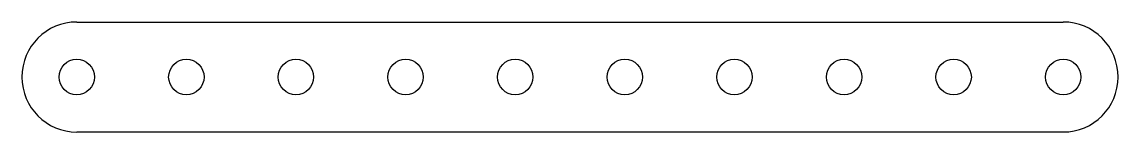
# Model space of a CAD drawing. Header units: metres. Extents: x 0 to 127, y 0 to 13.
import ezdxf

# ---------------------------------------------------------------- set-up
doc = ezdxf.new("R2010")
doc.units = ezdxf.units.M

msp = doc.modelspace()

# ---------------------------------------------------------------- linework, layer by layer
at = {"layer": 'MyLayer', "color": 0}
for p, q in [((6.35, 12.7), (120.65, 12.7)), ((0, 6.35), (0, 6.35)), ((127, 6.35), (127, 6.35)), ((120.65, 0), (6.35, 0))]:
    msp.add_line(p, q, dxfattribs=at)
for centre in [(6.35, 6.35), (19.05, 6.35), (31.75, 6.35), (44.45, 6.35), (57.15, 6.35), (69.85, 6.35), (82.55, 6.35), (95.25, 6.35), (107.95, 6.35), (120.65, 6.35)]:
    msp.add_circle(centre, 2.05, dxfattribs=at)
for centre, start, end in [((6.35, 6.35), 90, 180), ((120.65, 6.35), 0, 90), ((6.35, 6.35), 180, 270), ((120.65, 6.35), 270, 0)]:
    msp.add_arc(centre, 6.35, start, end, dxfattribs=at)

doc.saveas('drawing.dxf')
